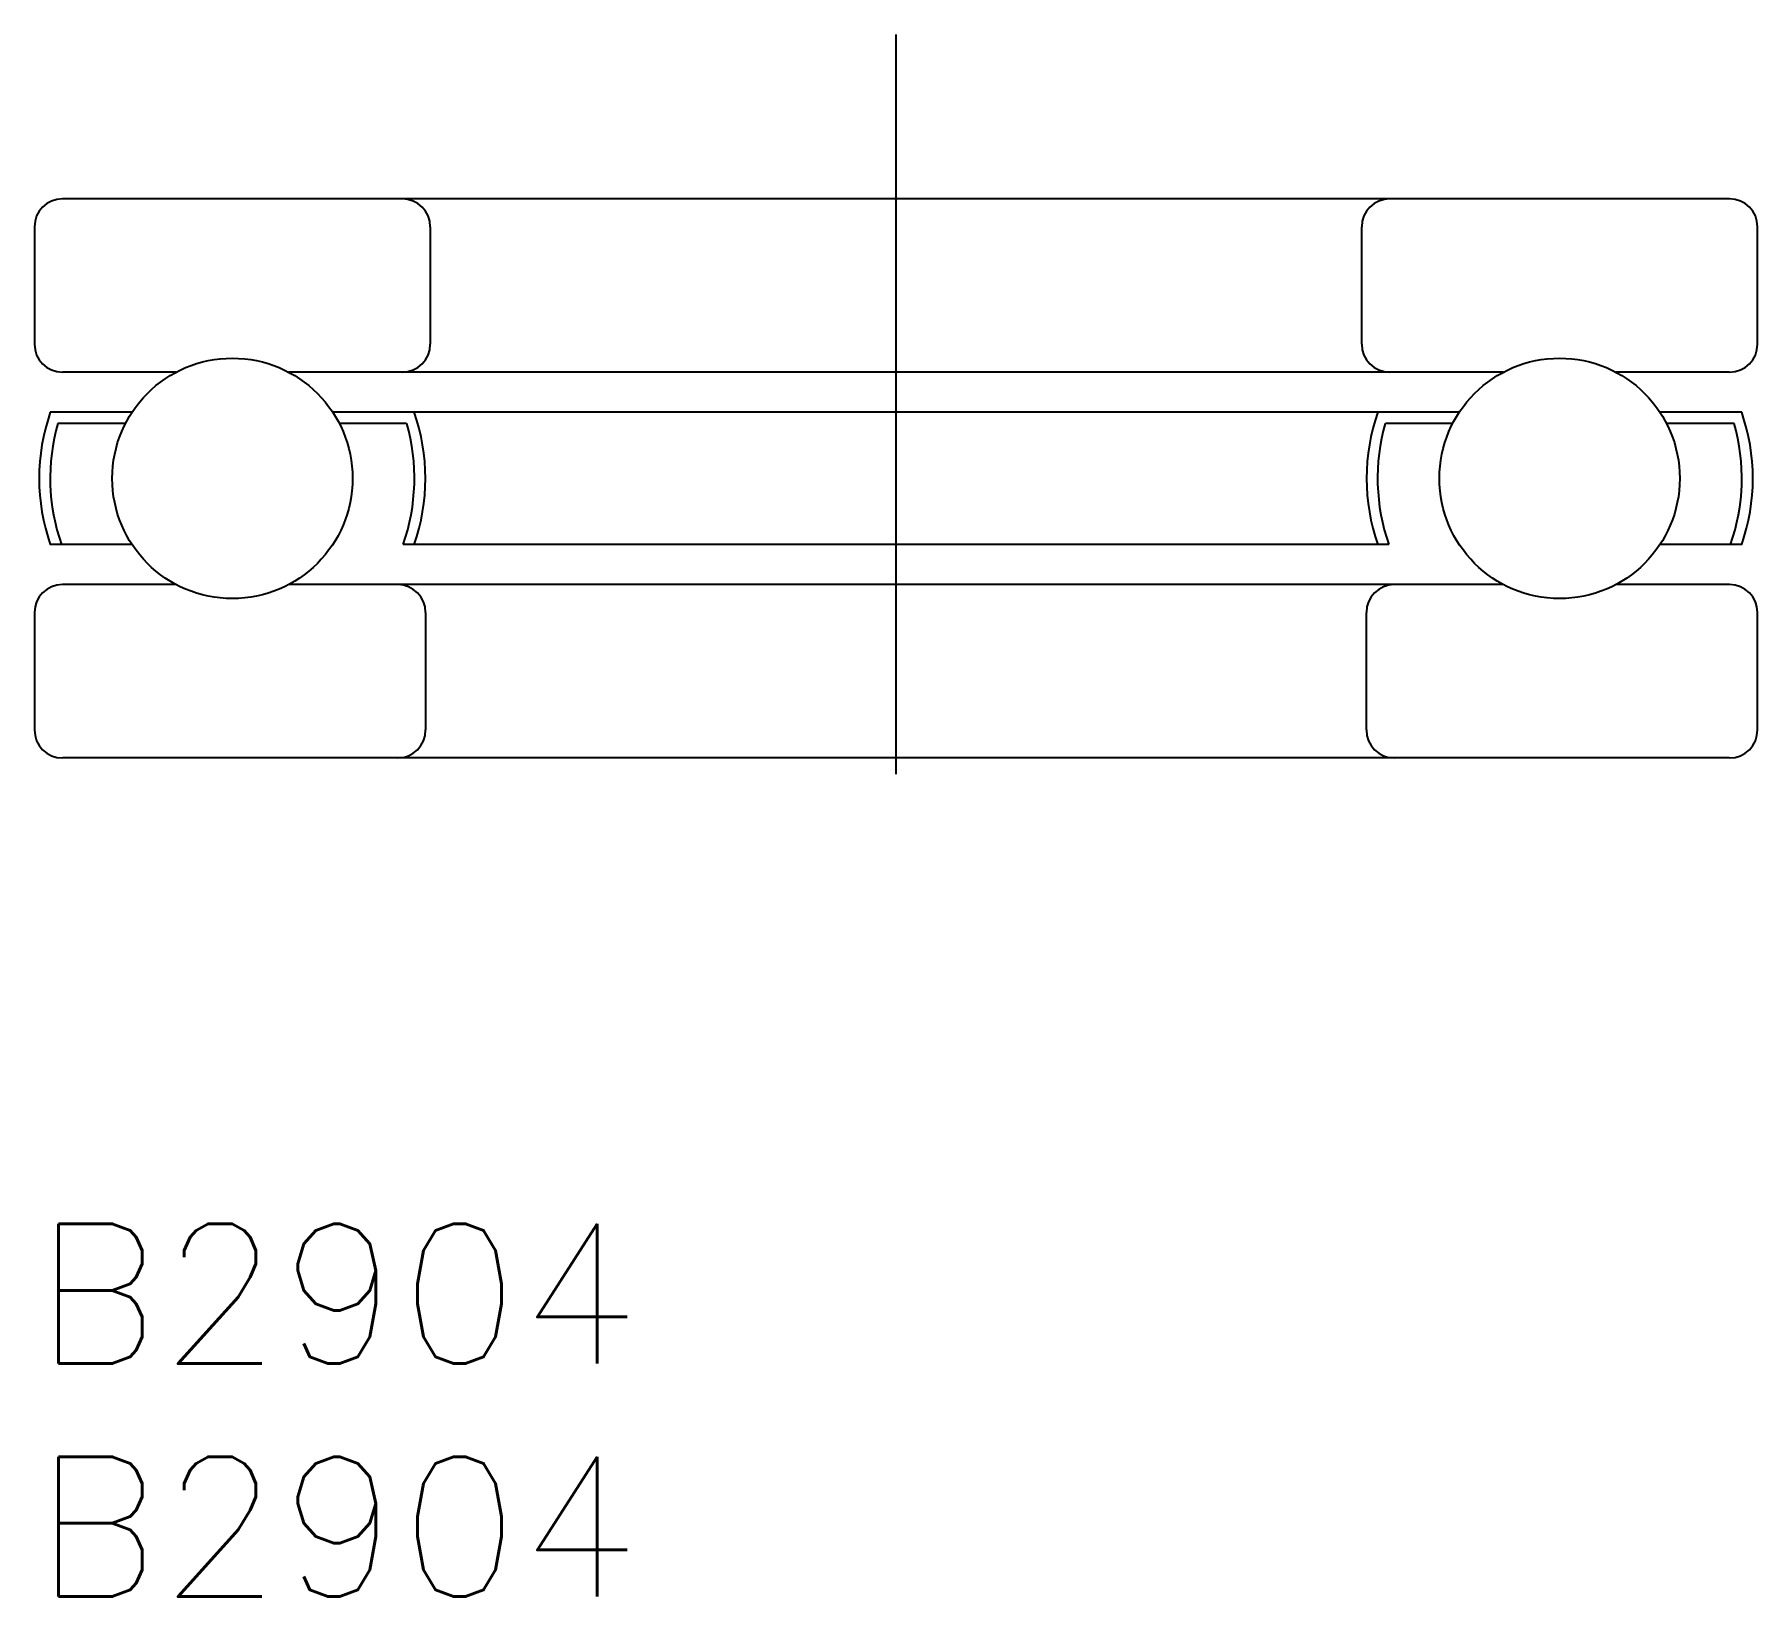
# Model space of a CAD drawing. Extents: x 0 to 37, y -8 to 25.5.
import ezdxf

# ---------------------------------------------------------------- set-up
doc = ezdxf.new("R2010")
doc.units = 0
doc.header["$LTSCALE"] = 0.5
doc.linetypes.add('CENTER', pattern=[50.8, 31.75, -6.35, 6.35, -6.35])
for name, color, linetype in [('MSM_CENTER', 1, 'CENTER'), ('MSM_CONTINUOUS', 7, 'CONTINUOUS'), ('MSM_PART_NUMBER', 7, 'CONTINUOUS')]:
    doc.layers.add(name, color=color, linetype=linetype)
doc.styles.get("Standard").update_dxf_attribs({"font": 'txt.shx', "height": 3, "bigfont": 'bigfont.shx'})

msp = doc.modelspace()

# ---------------------------------------------------------------- linework, layer by layer
at = {"layer": 'MSM_CENTER'}
msp.add_line((18.5, 25.529), (18.5, 7.564), dxfattribs=at)
at = {"layer": 'MSM_CONTINUOUS'}
for p, q in [((36.4, 22), (0.6, 22)), ((0, 21.4), (0, 18.88)), ((8.5, 21.4), (8.5, 18.88)), ((28.5, 18.88), (28.5, 21.4)), ((37, 18.88), (37, 21.4)), ((3.043, 18.28), (0.6, 18.28)), ((31.543, 18.28), (5.457, 18.28)), ((36.4, 18.28), (33.957, 18.28)), ((2.095, 17.419), (0.34, 17.419)), ((30.595, 17.419), (6.405, 17.419)), ((36.66, 17.419), (34.905, 17.419)), ((1.955, 17.179), (0.504, 17.179)), ((7.992, 17.179), (6.545, 17.179)), ((30.455, 17.179), (29.008, 17.179)), ((36.496, 17.179), (35.045, 17.179)), ((2.095, 14.581), (0.34, 14.581)), ((29.084, 14.581), (7.916, 14.581)), ((36.66, 14.581), (34.905, 14.581)), ((3.043, 13.72), (0.6, 13.72)), ((31.543, 13.72), (5.457, 13.72)), ((36.4, 13.72), (33.957, 13.72)), ((0, 13.12), (0, 10.6)), ((8.4, 13.12), (8.4, 10.6)), ((28.6, 10.6), (28.6, 13.12)), ((37, 10.6), (37, 13.12)), ((36.4, 10), (0.6, 10))]:
    msp.add_line(p, q, dxfattribs=at)
for centre in [(4.25, 16), (32.75, 16)]:
    msp.add_circle(centre, 2.58, dxfattribs=at)
for centre, radius, start, end in [((0.6, 21.4), 0.6, 90, 180), ((7.9, 21.4), 0.6, 0, 90), ((29.1, 21.4), 0.6, 90, 180), ((36.4, 21.4), 0.6, 0, 90), ((0.6, 18.88), 0.6, 180, 270), ((7.9, 18.88), 0.6, 270, 0), ((29.1, 18.88), 0.6, 180, 270), ((36.4, 18.88), 0.6, 270, 360), ((4.415, 16), 4.315, 160.8005, 199.1995), ((4.081, 16), 4.315, 340.8005, 19.1995), ((32.919, 16), 4.315, 160.8005, 199.1995), ((32.585, 16), 4.315, 340.8005, 19.1995), ((4.616, 15.999), 4.278, 163.9849, 199.3575), ((3.881, 15.999), 4.278, 340.6425, 16.0151), ((33.119, 15.999), 4.278, 163.9849, 199.3575), ((32.384, 15.999), 4.278, 340.6425, 16.0151), ((0.6, 13.12), 0.6, 90, 180), ((7.8, 13.12), 0.6, 360, 90), ((29.2, 13.12), 0.6, 90, 180), ((36.4, 13.12), 0.6, 0, 90), ((0.6, 10.6), 0.6, 180, 270), ((7.8, 10.6), 0.6, 270, 0), ((29.2, 10.6), 0.6, 180, 270), ((36.4, 10.6), 0.6, 270, 0)]:
    msp.add_arc(centre, radius, start, end, dxfattribs=at)

# ---------------------------------------------------------------- texts
at = {"layer": 'MSM_PART_NUMBER'}
for p in [(0, -3), (0, -8)]:
    msp.add_text('B2904', height=3, dxfattribs=at).set_placement(p)

doc.saveas('drawing.dxf')
